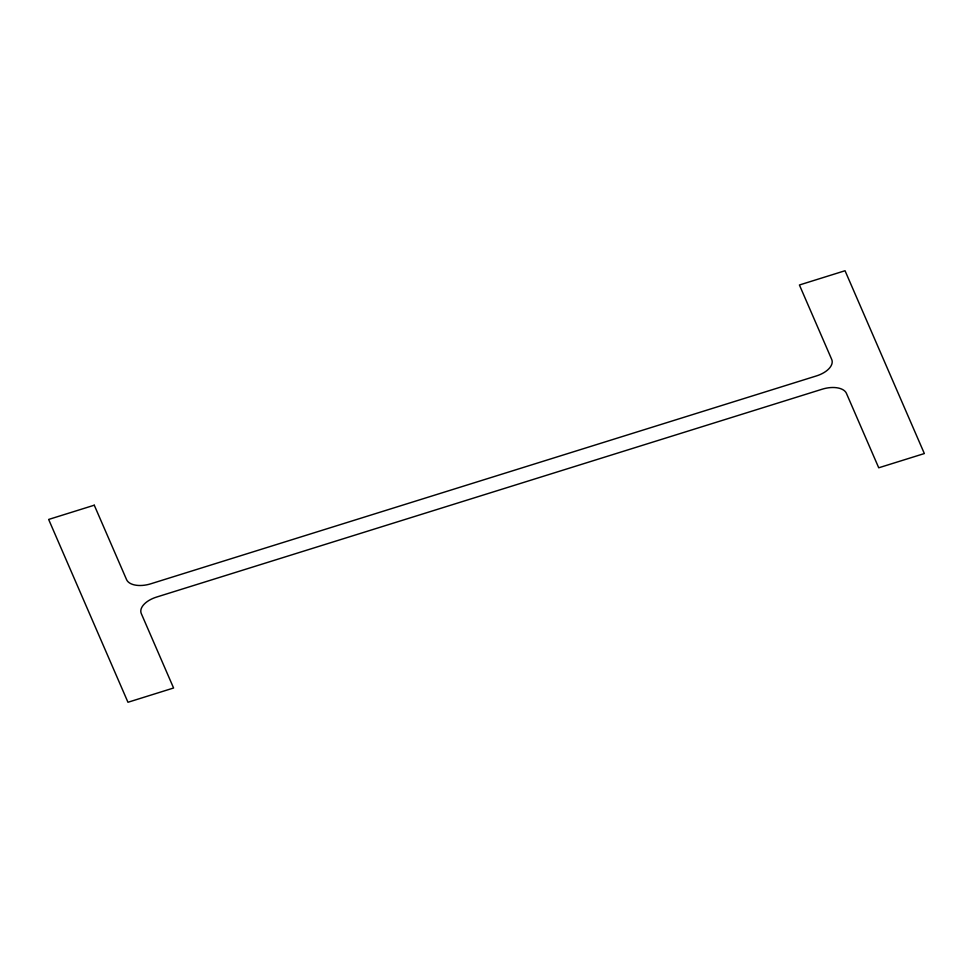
<?xml version="1.0" encoding="UTF-8"?>
<svg xmlns="http://www.w3.org/2000/svg" width="973" height="973" viewBox="0 0 973 973"><rect width="100%" height="100%" fill="white"/><g stroke="black" fill="none" stroke-linecap="round" stroke-linejoin="round"><path stroke-width="1.46" d="M94.272 505.206L48.65 519.448L127.962 702.263L173.583 688.008L141.292 613.574A20.688 11.177 -14.8 0 1 156.507 597.094L822.246 389.188A20.688 11.177 -14.8 0 1 846.437 393.372L878.728 467.794L924.35 453.552L845.038 270.737L799.417 284.992L831.708 359.426A20.688 11.177 -14.8 0 1 816.493 375.906L150.754 583.812A20.688 11.177 -14.8 0 1 126.563 579.628L94.272 505.206"/></g></svg>
